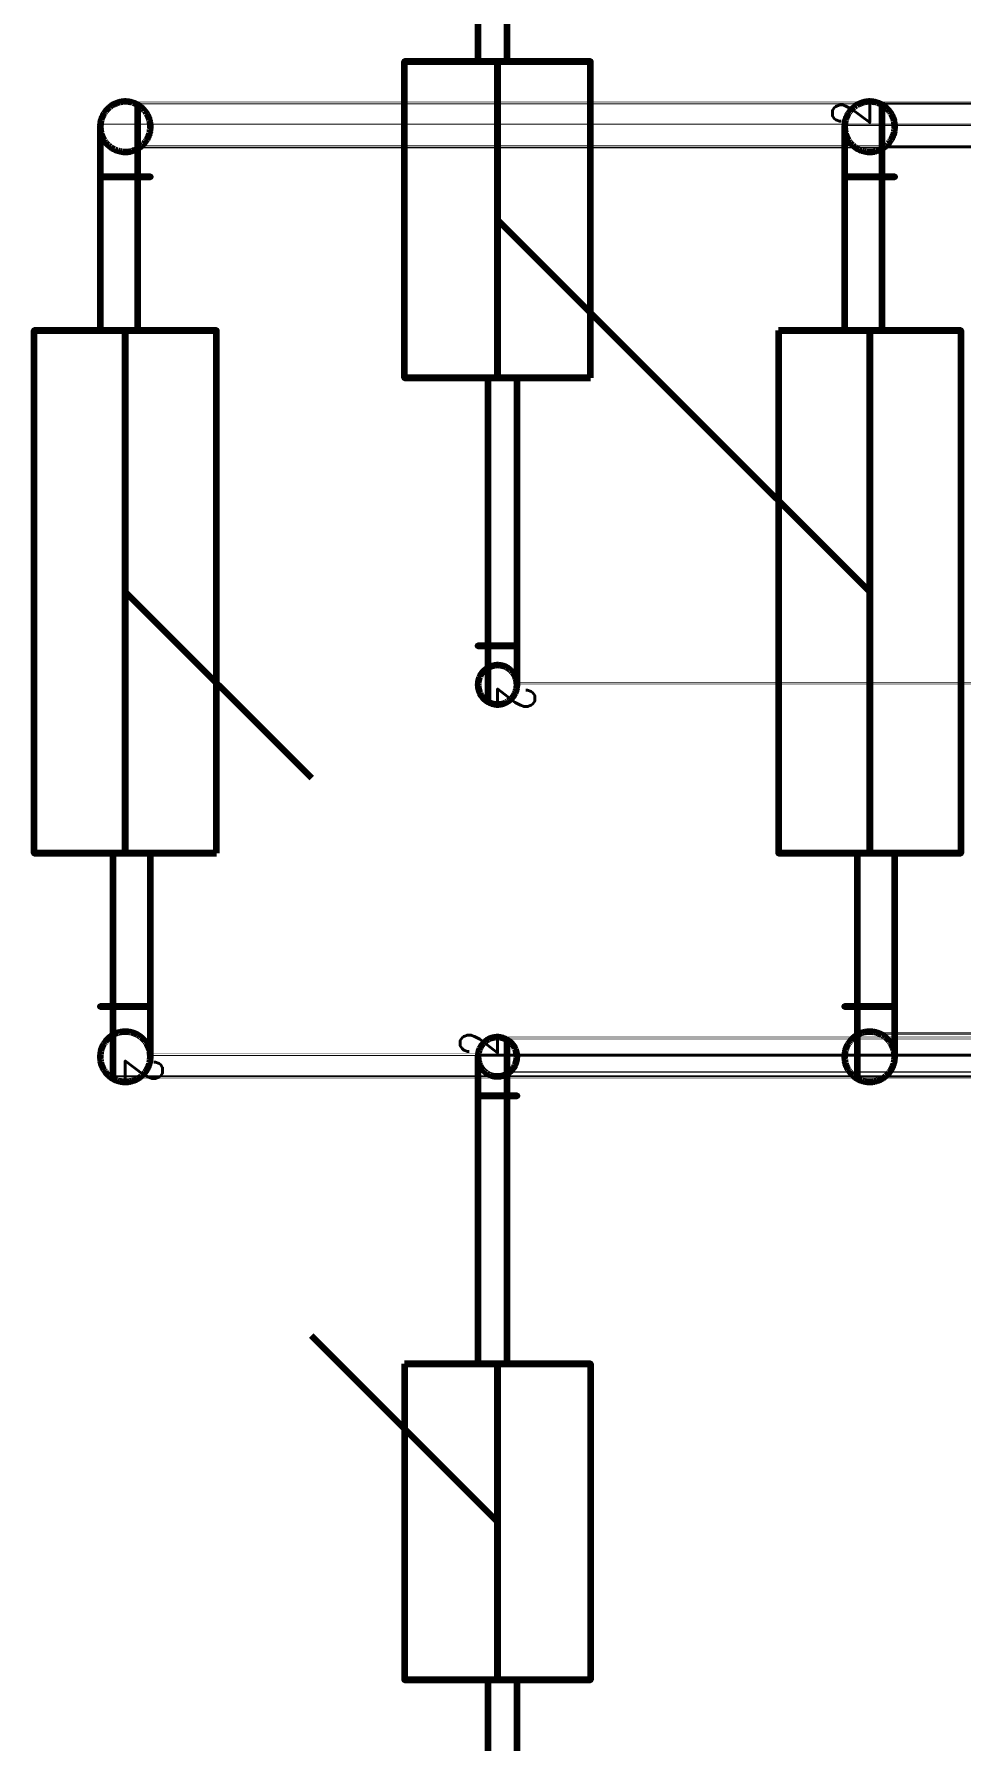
# Model space of a CAD drawing. Header units: inches. Extents: x -0.4 to 8, y -0.5 to 10.5.
# Drawn here: x 2.951 to 3.449, y 5.832 to 6.75 of the extents above; entities that cross this region are included whole.
import ezdxf

# ---------------------------------------------------------------- set-up
doc = ezdxf.new("R2010")
doc.units = ezdxf.units.IN
doc.header["$LTSCALE"] = 0.504853
doc.header["$MEASUREMENT"] = 0
for name, color, linetype in [('1', 7, 'Continuous'), ('2', 7, 'Continuous'), ('25', 7, 'Continuous'), ('3', 7, 'Continuous'), ('5', 7, 'Continuous')]:
    doc.layers.add(name, color=color, linetype=linetype)
doc.styles.get("Standard").update_dxf_attribs({"font": 'ROMANS.SHX'})

# ---------------------------------------------------------------- blocks, each defined once
blk = doc.blocks.new('C12')
at = {"color": 1, "linetype": 'Continuous', "lineweight": 211}
for p, q in [((0.335, 0.05, 0.05), (0.165, 0.05, 0.05)), ((0.335, 0.05, 0.05), (0.165, 0.05, 0.05)), ((0.335, 0.05, 0.05), (0.165, 0.05, 0.05)), ((0.165, 0, 0.1), (0.335, 0, 0.1)), ((0.335, 0), (0.165, 0)), ((0.165, 0, 0.1), (0.335, 0, 0.1)), ((0.335, 0), (0.165, 0)), ((0.165, 0, 0.1), (0.335, 0, 0.1)), ((0.335, 0), (0.165, 0)), ((0.335, -0.05, 0.05), (0.165, -0.05, 0.05)), ((0.335, -0.05, 0.05), (0.165, -0.05, 0.05)), ((0.335, -0.05, 0.05), (0.165, -0.05, 0.05))]:
    blk.add_line(p, q, dxfattribs=at)
at = {"color": 1, "linetype": 'Continuous', "lineweight": 211, "extrusion": (-1, 0, 0)}
blk.add_circle((0, 0.05, -0.165), 0.05, dxfattribs=at)
blk.add_circle((0, 0.05, -0.165), 0.05, dxfattribs=at)
blk.add_circle((0, 0.05, -0.165), 0.05, dxfattribs=at)
at = {"color": 1, "linetype": 'Continuous', "lineweight": 211, "extrusion": (1, 0, 0)}
for centre in [(0, 0.05, 0.165), (0, 0.05, 0.335), (0, 0.05, 0.335), (0, 0.05, 0.335), (0, 0.05, 0.335)]:
    blk.add_circle(centre, 0.05, dxfattribs=at)
at = {"layer": '1', "color": 2, "linetype": 'Continuous', "lineweight": 211}
for points, weights, knots in [([(0.165, -0.0105, 0.05), (0.165, -0.0105, 0.031813), (0.165, 0.00525, 0.040907), (0.165, 0.021, 0.05), (0.165, 0.00525, 0.059093), (0.165, -0.0105, 0.068187), (0.165, -0.0105, 0.05)], [1, 0.5, 1, 0.5, 1, 0.5, 1], [0, 0, 0, 0.3333333, 0.3333333, 0.6666667, 0.6666667, 1, 1, 1]), ([(0.5, 0.0105, -0.082), (0.5, 0.0105, -0.0265), (0.5, 0.0105, 0.029), (0.5, 0.0105, 0.05), (0.479, 0.0105, 0.05), (0.407, 0.0105, 0.05), (0.335, 0.0105, 0.05)], [1, 1, 1, 0.707106781187, 1, 1, 1], [0, 0, 0, 0.3898862, 0.3898862, 0.4942017, 0.4942017, 1, 1, 1]), ([(0.335, 0.0105, 0.05), (0.335, 0.0105, 0.031813), (0.335, -0.00525, 0.040907), (0.335, -0.021, 0.05), (0.335, -0.00525, 0.059093), (0.335, 0.0105, 0.068187), (0.335, 0.0105, 0.05)], [1, 0.5, 1, 0.5, 1, 0.5, 1], [0, 0, 0, 0.3333333, 0.3333333, 0.6666667, 0.6666667, 1, 1, 1]), ([(0.479, 0.0105, 0.05), (0.479, 0.0105, 0.068187), (0.479, -0.00525, 0.059093), (0.479, -0.021, 0.05), (0.479, -0.00525, 0.040907), (0.479, 0.0105, 0.031813), (0.479, 0.0105, 0.05)], [1, 0.5, 1, 0.5, 1, 0.5, 1], [0, 0, 0, 0.3333333, 0.3333333, 0.6666667, 0.6666667, 1, 1, 1]), ([(0.5, 0.0105, 0.029), (0.518187, 0.0105, 0.029), (0.509093, -0.00525, 0.029), (0.5, -0.021, 0.029), (0.490907, -0.00525, 0.029), (0.481813, 0.0105, 0.029), (0.5, 0.0105, 0.029)], [1, 0.5, 1, 0.5, 1, 0.5, 1], [0, 0, 0, 0.3333333, 0.3333333, 0.6666667, 0.6666667, 1, 1, 1]), ([(0.5, 0.0105, -0.082), (0.518187, 0.0105, -0.082), (0.509093, -0.00525, -0.082), (0.5, -0.021, -0.082), (0.490907, -0.00525, -0.082), (0.481813, 0.0105, -0.082), (0.5, 0.0105, -0.082)], [1, 0.5, 1, 0.5, 1, 0.5, 1], [0, 0, 0, 0.3333333, 0.3333333, 0.6666667, 0.6666667, 1, 1, 1]), ([(0.165, 0.00525, 0.059093), (0.093, 0.00525, 0.059093), (0.021, 0.00525, 0.059093), (-0.009093, 0.00525, 0.059093), (-0.009093, 0.00525, 0.029), (-0.009093, 0.00525, -0.0265), (-0.009093, 0.00525, -0.082)], [1, 1, 1, 0.707106781187, 1, 1, 1], [0, 0, 0, 0.5057983, 0.5057983, 0.6101138, 0.6101138, 1, 1, 1]), ([(0.165, 0.00525, 0.040907), (0.093, 0.00525, 0.040907), (0.021, 0.00525, 0.040907), (0.009093, 0.00525, 0.040907), (0.009093, 0.00525, 0.029), (0.009093, 0.00525, -0.0265), (0.009093, 0.00525, -0.082)], [1, 1, 1, 0.707106781187, 1, 1, 1], [0, 0, 0, 0.5057983, 0.5057983, 0.6101138, 0.6101138, 1, 1, 1]), ([(0.335, -0.00525, 0.059093), (0.407, -0.00525, 0.059093), (0.479, -0.00525, 0.059093), (0.509093, -0.00525, 0.059093), (0.509093, -0.00525, 0.029), (0.509093, -0.00525, -0.0265), (0.509093, -0.00525, -0.082)], [1, 1, 1, 0.707106781187, 1, 1, 1], [0, 0, 0, 0.5057983, 0.5057983, 0.6101138, 0.6101138, 1, 1, 1]), ([(0.335, -0.00525, 0.040907), (0.407, -0.00525, 0.040907), (0.479, -0.00525, 0.040907), (0.490907, -0.00525, 0.040907), (0.490907, -0.00525, 0.029), (0.490907, -0.00525, -0.0265), (0.490907, -0.00525, -0.082)], [1, 1, 1, 0.707106781187, 1, 1, 1], [0, 0, 0, 0.5057983, 0.5057983, 0.6101138, 0.6101138, 1, 1, 1]), ([(0, -0.0105, -0.082), (0, -0.0105, -0.0265), (0, -0.0105, 0.029), (0, -0.0105, 0.05), (0.021, -0.0105, 0.05), (0.093, -0.0105, 0.05), (0.165, -0.0105, 0.05)], [1, 1, 1, 0.707106781187, 1, 1, 1], [0, 0, 0, 0.3898862, 0.3898862, 0.4942017, 0.4942017, 1, 1, 1])]:
    blk.add_rational_spline(points, weights, degree=2, knots=knots, dxfattribs=at)
at = {"layer": '2', "color": 2, "linetype": 'Continuous', "lineweight": 211}
blk.add_line((0.25, 0, 0.05), (0.35, 0.1, 0.15), dxfattribs=at)
blk.add_point((0.25, 0, 0.05), dxfattribs=at)
at = {"layer": '3', "color": 2, "linetype": 'Continuous', "lineweight": 211, "insert": (0.5, 0.02), "char_height": 0.02, "attachment_point": 1}
blk.add_mtext('{\\W0.852075;2}', dxfattribs=at)
blk = doc.blocks.new('35183')
at = {"color": 1, "linetype": 'Continuous', "lineweight": 211}
for p, q in [((0.3905, 0.049, 0.049), (0.1095, 0.049, 0.049)), ((0.3905, 0.049, 0.049), (0.1095, 0.049, 0.049)), ((0.3905, 0.049, 0.049), (0.1095, 0.049, 0.049)), ((0.1095, 0, 0.098), (0.3905, 0, 0.098)), ((0.3905, 0), (0.1095, 0)), ((0.1095, 0, 0.098), (0.3905, 0, 0.098)), ((0.3905, 0), (0.1095, 0)), ((0.1095, 0, 0.098), (0.3905, 0, 0.098)), ((0.3905, 0), (0.1095, 0)), ((0.3905, -0.049, 0.049), (0.1095, -0.049, 0.049)), ((0.3905, -0.049, 0.049), (0.1095, -0.049, 0.049)), ((0.3905, -0.049, 0.049), (0.1095, -0.049, 0.049))]:
    blk.add_line(p, q, dxfattribs=at)
at = {"color": 1, "linetype": 'Continuous', "lineweight": 211, "extrusion": (-1, 0, 0)}
blk.add_circle((0, 0.049, -0.1095), 0.049, dxfattribs=at)
blk.add_circle((0, 0.049, -0.1095), 0.049, dxfattribs=at)
blk.add_circle((0, 0.049, -0.1095), 0.049, dxfattribs=at)
at = {"color": 1, "linetype": 'Continuous', "lineweight": 211, "extrusion": (1, 0, 0)}
for centre in [(0, 0.049, 0.1095), (0, 0.049, 0.3905), (0, 0.049, 0.3905), (0, 0.049, 0.3905), (0, 0.049, 0.3905)]:
    blk.add_circle(centre, 0.049, dxfattribs=at)
at = {"layer": '1', "color": 2, "linetype": 'Continuous', "lineweight": 211}
for points, weights, knots in [([(0, -0.0135, -0.082), (-0.023383, -0.0135, -0.082), (-0.011691, 0.00675, -0.082), (0, 0.027, -0.082), (0.011691, 0.00675, -0.082), (0.023383, -0.0135, -0.082), (0, -0.0135, -0.082)], [1, 0.5, 1, 0.5, 1, 0.5, 1], [0, 0, 0, 0.3333333, 0.3333333, 0.6666667, 0.6666667, 1, 1, 1]), ([(0, -0.0135, 0.022), (-0.023383, -0.0135, 0.022), (-0.011691, 0.00675, 0.022), (0, 0.027, 0.022), (0.011691, 0.00675, 0.022), (0.023383, -0.0135, 0.022), (0, -0.0135, 0.022)], [1, 0.5, 1, 0.5, 1, 0.5, 1], [0, 0, 0, 0.3333333, 0.3333333, 0.6666667, 0.6666667, 1, 1, 1]), ([(0.027, -0.0135, 0.049), (0.027, -0.0135, 0.072383), (0.027, 0.00675, 0.060691), (0.027, 0.027, 0.049), (0.027, 0.00675, 0.037309), (0.027, -0.0135, 0.025617), (0.027, -0.0135, 0.049)], [1, 0.5, 1, 0.5, 1, 0.5, 1], [0, 0, 0, 0.3333333, 0.3333333, 0.6666667, 0.6666667, 1, 1, 1]), ([(0.1095, -0.0135, 0.049), (0.1095, -0.0135, 0.025617), (0.1095, 0.00675, 0.037309), (0.1095, 0.027, 0.049), (0.1095, 0.00675, 0.060691), (0.1095, -0.0135, 0.072383), (0.1095, -0.0135, 0.049)], [1, 0.5, 1, 0.5, 1, 0.5, 1], [0, 0, 0, 0.3333333, 0.3333333, 0.6666667, 0.6666667, 1, 1, 1]), ([(0.5, 0.0135, -0.082), (0.5, 0.0135, -0.03), (0.5, 0.0135, 0.022), (0.5, 0.0135, 0.049), (0.473, 0.0135, 0.049), (0.43175, 0.0135, 0.049), (0.3905, 0.0135, 0.049)], [1, 1, 1, 0.707106781187, 1, 1, 1], [0, 0, 0, 0.4628728, 0.4628728, 0.6328173, 0.6328173, 1, 1, 1]), ([(0.3905, 0.0135, 0.049), (0.3905, 0.0135, 0.025617), (0.3905, -0.00675, 0.037309), (0.3905, -0.027, 0.049), (0.3905, -0.00675, 0.060691), (0.3905, 0.0135, 0.072383), (0.3905, 0.0135, 0.049)], [1, 0.5, 1, 0.5, 1, 0.5, 1], [0, 0, 0, 0.3333333, 0.3333333, 0.6666667, 0.6666667, 1, 1, 1]), ([(0.473, 0.0135, 0.049), (0.473, 0.0135, 0.072383), (0.473, -0.00675, 0.060691), (0.473, -0.027, 0.049), (0.473, -0.00675, 0.037309), (0.473, 0.0135, 0.025617), (0.473, 0.0135, 0.049)], [1, 0.5, 1, 0.5, 1, 0.5, 1], [0, 0, 0, 0.3333333, 0.3333333, 0.6666667, 0.6666667, 1, 1, 1]), ([(0.5, 0.0135, 0.022), (0.523383, 0.0135, 0.022), (0.511691, -0.00675, 0.022), (0.5, -0.027, 0.022), (0.488309, -0.00675, 0.022), (0.476617, 0.0135, 0.022), (0.5, 0.0135, 0.022)], [1, 0.5, 1, 0.5, 1, 0.5, 1], [0, 0, 0, 0.3333333, 0.3333333, 0.6666667, 0.6666667, 1, 1, 1]), ([(0.5, 0.0135, -0.082), (0.523383, 0.0135, -0.082), (0.511691, -0.00675, -0.082), (0.5, -0.027, -0.082), (0.488309, -0.00675, -0.082), (0.476617, 0.0135, -0.082), (0.5, 0.0135, -0.082)], [1, 0.5, 1, 0.5, 1, 0.5, 1], [0, 0, 0, 0.3333333, 0.3333333, 0.6666667, 0.6666667, 1, 1, 1]), ([(0.1095, 0.00675, 0.060691), (0.06825, 0.00675, 0.060691), (0.027, 0.00675, 0.060691), (-0.011691, 0.00675, 0.060691), (-0.011691, 0.00675, 0.022), (-0.011691, 0.00675, -0.03), (-0.011691, 0.00675, -0.082)], [1, 1, 1, 0.707106781187, 1, 1, 1], [0, 0, 0, 0.3671827, 0.3671827, 0.5371272, 0.5371272, 1, 1, 1]), ([(0.1095, 0.00675, 0.037309), (0.06825, 0.00675, 0.037309), (0.027, 0.00675, 0.037309), (0.011691, 0.00675, 0.037309), (0.011691, 0.00675, 0.022), (0.011691, 0.00675, -0.03), (0.011691, 0.00675, -0.082)], [1, 1, 1, 0.707106781187, 1, 1, 1], [0, 0, 0, 0.3671827, 0.3671827, 0.5371272, 0.5371272, 1, 1, 1]), ([(0.3905, -0.00675, 0.060691), (0.43175, -0.00675, 0.060691), (0.473, -0.00675, 0.060691), (0.511691, -0.00675, 0.060691), (0.511691, -0.00675, 0.022), (0.511691, -0.00675, -0.03), (0.511691, -0.00675, -0.082)], [1, 1, 1, 0.707106781187, 1, 1, 1], [0, 0, 0, 0.3671827, 0.3671827, 0.5371272, 0.5371272, 1, 1, 1]), ([(0.3905, -0.00675, 0.037309), (0.43175, -0.00675, 0.037309), (0.473, -0.00675, 0.037309), (0.488309, -0.00675, 0.037309), (0.488309, -0.00675, 0.022), (0.488309, -0.00675, -0.03), (0.488309, -0.00675, -0.082)], [1, 1, 1, 0.707106781187, 1, 1, 1], [0, 0, 0, 0.3671827, 0.3671827, 0.5371272, 0.5371272, 1, 1, 1]), ([(0, -0.0135, -0.082), (0, -0.0135, -0.03), (0, -0.0135, 0.022), (0, -0.0135, 0.049), (0.027, -0.0135, 0.049), (0.06825, -0.0135, 0.049), (0.1095, -0.0135, 0.049)], [1, 1, 1, 0.707106781187, 1, 1, 1], [0, 0, 0, 0.4628728, 0.4628728, 0.6328173, 0.6328173, 1, 1, 1])]:
    blk.add_rational_spline(points, weights, degree=2, knots=knots, dxfattribs=at)
at = {"layer": '2', "color": 2, "linetype": 'Continuous', "lineweight": 211}
blk.add_line((0.25, 0, 0.049), (0.35, 0.1, 0.149), dxfattribs=at)
blk.add_point((0.25, 0, 0.049), dxfattribs=at)
at = {"layer": '3', "color": 2, "linetype": 'Continuous', "lineweight": 211, "insert": (0.5, 0.02), "char_height": 0.02, "attachment_point": 1}
blk.add_mtext('{\\W0.852075;2}', dxfattribs=at)
blk = doc.blocks.new('R17')
at = {"color": 1, "linetype": 'Continuous', "lineweight": 211}
for p, q in [((0.3905, 0.049, 0.049), (0.1095, 0.049, 0.049)), ((0.3905, 0.049, 0.049), (0.1095, 0.049, 0.049)), ((0.3905, 0.049, 0.049), (0.1095, 0.049, 0.049)), ((0.1095, 0, 0.098), (0.3905, 0, 0.098)), ((0.3905, 0), (0.1095, 0)), ((0.1095, 0, 0.098), (0.3905, 0, 0.098)), ((0.3905, 0), (0.1095, 0)), ((0.1095, 0, 0.098), (0.3905, 0, 0.098)), ((0.3905, 0), (0.1095, 0)), ((0.3905, -0.049, 0.049), (0.1095, -0.049, 0.049)), ((0.3905, -0.049, 0.049), (0.1095, -0.049, 0.049)), ((0.3905, -0.049, 0.049), (0.1095, -0.049, 0.049))]:
    blk.add_line(p, q, dxfattribs=at)
at = {"color": 1, "linetype": 'Continuous', "lineweight": 211, "extrusion": (-1, 0, 0)}
blk.add_circle((0, 0.049, -0.1095), 0.049, dxfattribs=at)
blk.add_circle((0, 0.049, -0.1095), 0.049, dxfattribs=at)
blk.add_circle((0, 0.049, -0.1095), 0.049, dxfattribs=at)
at = {"color": 1, "linetype": 'Continuous', "lineweight": 211, "extrusion": (1, 0, 0)}
for centre in [(0, 0.049, 0.1095), (0, 0.049, 0.3905), (0, 0.049, 0.3905), (0, 0.049, 0.3905), (0, 0.049, 0.3905)]:
    blk.add_circle(centre, 0.049, dxfattribs=at)
at = {"layer": '1', "color": 2, "linetype": 'Continuous', "lineweight": 211}
for points, weights, knots in [([(0, -0.0135, -0.082), (-0.023383, -0.0135, -0.082), (-0.011691, 0.00675, -0.082), (0, 0.027, -0.082), (0.011691, 0.00675, -0.082), (0.023383, -0.0135, -0.082), (0, -0.0135, -0.082)], [1, 0.5, 1, 0.5, 1, 0.5, 1], [0, 0, 0, 0.3333333, 0.3333333, 0.6666667, 0.6666667, 1, 1, 1]), ([(0, -0.0135, 0.022), (-0.023383, -0.0135, 0.022), (-0.011691, 0.00675, 0.022), (0, 0.027, 0.022), (0.011691, 0.00675, 0.022), (0.023383, -0.0135, 0.022), (0, -0.0135, 0.022)], [1, 0.5, 1, 0.5, 1, 0.5, 1], [0, 0, 0, 0.3333333, 0.3333333, 0.6666667, 0.6666667, 1, 1, 1]), ([(0.027, -0.0135, 0.049), (0.027, -0.0135, 0.072383), (0.027, 0.00675, 0.060691), (0.027, 0.027, 0.049), (0.027, 0.00675, 0.037309), (0.027, -0.0135, 0.025617), (0.027, -0.0135, 0.049)], [1, 0.5, 1, 0.5, 1, 0.5, 1], [0, 0, 0, 0.3333333, 0.3333333, 0.6666667, 0.6666667, 1, 1, 1]), ([(0.1095, -0.0135, 0.049), (0.1095, -0.0135, 0.025617), (0.1095, 0.00675, 0.037309), (0.1095, 0.027, 0.049), (0.1095, 0.00675, 0.060691), (0.1095, -0.0135, 0.072383), (0.1095, -0.0135, 0.049)], [1, 0.5, 1, 0.5, 1, 0.5, 1], [0, 0, 0, 0.3333333, 0.3333333, 0.6666667, 0.6666667, 1, 1, 1]), ([(0.5, 0.0135, -0.082), (0.5, 0.0135, -0.03), (0.5, 0.0135, 0.022), (0.5, 0.0135, 0.049), (0.473, 0.0135, 0.049), (0.43175, 0.0135, 0.049), (0.3905, 0.0135, 0.049)], [1, 1, 1, 0.707106781187, 1, 1, 1], [0, 0, 0, 0.4628728, 0.4628728, 0.6328173, 0.6328173, 1, 1, 1]), ([(0.3905, 0.0135, 0.049), (0.3905, 0.0135, 0.025617), (0.3905, -0.00675, 0.037309), (0.3905, -0.027, 0.049), (0.3905, -0.00675, 0.060691), (0.3905, 0.0135, 0.072383), (0.3905, 0.0135, 0.049)], [1, 0.5, 1, 0.5, 1, 0.5, 1], [0, 0, 0, 0.3333333, 0.3333333, 0.6666667, 0.6666667, 1, 1, 1]), ([(0.473, 0.0135, 0.049), (0.473, 0.0135, 0.072383), (0.473, -0.00675, 0.060691), (0.473, -0.027, 0.049), (0.473, -0.00675, 0.037309), (0.473, 0.0135, 0.025617), (0.473, 0.0135, 0.049)], [1, 0.5, 1, 0.5, 1, 0.5, 1], [0, 0, 0, 0.3333333, 0.3333333, 0.6666667, 0.6666667, 1, 1, 1]), ([(0.5, 0.0135, 0.022), (0.523383, 0.0135, 0.022), (0.511691, -0.00675, 0.022), (0.5, -0.027, 0.022), (0.488309, -0.00675, 0.022), (0.476617, 0.0135, 0.022), (0.5, 0.0135, 0.022)], [1, 0.5, 1, 0.5, 1, 0.5, 1], [0, 0, 0, 0.3333333, 0.3333333, 0.6666667, 0.6666667, 1, 1, 1]), ([(0.5, 0.0135, -0.082), (0.523383, 0.0135, -0.082), (0.511691, -0.00675, -0.082), (0.5, -0.027, -0.082), (0.488309, -0.00675, -0.082), (0.476617, 0.0135, -0.082), (0.5, 0.0135, -0.082)], [1, 0.5, 1, 0.5, 1, 0.5, 1], [0, 0, 0, 0.3333333, 0.3333333, 0.6666667, 0.6666667, 1, 1, 1]), ([(0.1095, 0.00675, 0.060691), (0.06825, 0.00675, 0.060691), (0.027, 0.00675, 0.060691), (-0.011691, 0.00675, 0.060691), (-0.011691, 0.00675, 0.022), (-0.011691, 0.00675, -0.03), (-0.011691, 0.00675, -0.082)], [1, 1, 1, 0.707106781187, 1, 1, 1], [0, 0, 0, 0.3671827, 0.3671827, 0.5371272, 0.5371272, 1, 1, 1]), ([(0.1095, 0.00675, 0.037309), (0.06825, 0.00675, 0.037309), (0.027, 0.00675, 0.037309), (0.011691, 0.00675, 0.037309), (0.011691, 0.00675, 0.022), (0.011691, 0.00675, -0.03), (0.011691, 0.00675, -0.082)], [1, 1, 1, 0.707106781187, 1, 1, 1], [0, 0, 0, 0.3671827, 0.3671827, 0.5371272, 0.5371272, 1, 1, 1]), ([(0.3905, -0.00675, 0.060691), (0.43175, -0.00675, 0.060691), (0.473, -0.00675, 0.060691), (0.511691, -0.00675, 0.060691), (0.511691, -0.00675, 0.022), (0.511691, -0.00675, -0.03), (0.511691, -0.00675, -0.082)], [1, 1, 1, 0.707106781187, 1, 1, 1], [0, 0, 0, 0.3671827, 0.3671827, 0.5371272, 0.5371272, 1, 1, 1]), ([(0.3905, -0.00675, 0.037309), (0.43175, -0.00675, 0.037309), (0.473, -0.00675, 0.037309), (0.488309, -0.00675, 0.037309), (0.488309, -0.00675, 0.022), (0.488309, -0.00675, -0.03), (0.488309, -0.00675, -0.082)], [1, 1, 1, 0.707106781187, 1, 1, 1], [0, 0, 0, 0.3671827, 0.3671827, 0.5371272, 0.5371272, 1, 1, 1]), ([(0, -0.0135, -0.082), (0, -0.0135, -0.03), (0, -0.0135, 0.022), (0, -0.0135, 0.049), (0.027, -0.0135, 0.049), (0.06825, -0.0135, 0.049), (0.1095, -0.0135, 0.049)], [1, 1, 1, 0.707106781187, 1, 1, 1], [0, 0, 0, 0.4628728, 0.4628728, 0.6328173, 0.6328173, 1, 1, 1])]:
    blk.add_rational_spline(points, weights, degree=2, knots=knots, dxfattribs=at)
at = {"layer": '2', "color": 2, "linetype": 'Continuous', "lineweight": 211}
blk.add_line((0.25, 0, 0.049), (0.35, 0.1, 0.149), dxfattribs=at)
blk.add_point((0.25, 0, 0.049), dxfattribs=at)
at = {"layer": '3', "color": 2, "linetype": 'Continuous', "lineweight": 211, "insert": (0.5, 0.02), "char_height": 0.02, "attachment_point": 1}
blk.add_mtext('{\\W0.852075;2}', dxfattribs=at)
blk = doc.blocks.new('C11')
at = {"color": 1, "linetype": 'Continuous', "lineweight": 211}
for p, q in [((0.335, 0.05, 0.05), (0.165, 0.05, 0.05)), ((0.335, 0.05, 0.05), (0.165, 0.05, 0.05)), ((0.335, 0.05, 0.05), (0.165, 0.05, 0.05)), ((0.165, 0, 0.1), (0.335, 0, 0.1)), ((0.335, 0), (0.165, 0)), ((0.165, 0, 0.1), (0.335, 0, 0.1)), ((0.335, 0), (0.165, 0)), ((0.165, 0, 0.1), (0.335, 0, 0.1)), ((0.335, 0), (0.165, 0)), ((0.335, -0.05, 0.05), (0.165, -0.05, 0.05)), ((0.335, -0.05, 0.05), (0.165, -0.05, 0.05)), ((0.335, -0.05, 0.05), (0.165, -0.05, 0.05))]:
    blk.add_line(p, q, dxfattribs=at)
at = {"color": 1, "linetype": 'Continuous', "lineweight": 211, "extrusion": (-1, 0, 0)}
blk.add_circle((0, 0.05, -0.165), 0.05, dxfattribs=at)
blk.add_circle((0, 0.05, -0.165), 0.05, dxfattribs=at)
blk.add_circle((0, 0.05, -0.165), 0.05, dxfattribs=at)
at = {"color": 1, "linetype": 'Continuous', "lineweight": 211, "extrusion": (1, 0, 0)}
for centre in [(0, 0.05, 0.165), (0, 0.05, 0.335), (0, 0.05, 0.335), (0, 0.05, 0.335), (0, 0.05, 0.335)]:
    blk.add_circle(centre, 0.05, dxfattribs=at)
at = {"layer": '1', "color": 2, "linetype": 'Continuous', "lineweight": 211}
for points, weights, knots in [([(0.165, -0.0105, 0.05), (0.165, -0.0105, 0.031813), (0.165, 0.00525, 0.040907), (0.165, 0.021, 0.05), (0.165, 0.00525, 0.059093), (0.165, -0.0105, 0.068187), (0.165, -0.0105, 0.05)], [1, 0.5, 1, 0.5, 1, 0.5, 1], [0, 0, 0, 0.3333333, 0.3333333, 0.6666667, 0.6666667, 1, 1, 1]), ([(0.5, 0.0105, -0.082), (0.5, 0.0105, -0.0265), (0.5, 0.0105, 0.029), (0.5, 0.0105, 0.05), (0.479, 0.0105, 0.05), (0.407, 0.0105, 0.05), (0.335, 0.0105, 0.05)], [1, 1, 1, 0.707106781187, 1, 1, 1], [0, 0, 0, 0.3898862, 0.3898862, 0.4942017, 0.4942017, 1, 1, 1]), ([(0.335, 0.0105, 0.05), (0.335, 0.0105, 0.031813), (0.335, -0.00525, 0.040907), (0.335, -0.021, 0.05), (0.335, -0.00525, 0.059093), (0.335, 0.0105, 0.068187), (0.335, 0.0105, 0.05)], [1, 0.5, 1, 0.5, 1, 0.5, 1], [0, 0, 0, 0.3333333, 0.3333333, 0.6666667, 0.6666667, 1, 1, 1]), ([(0.479, 0.0105, 0.05), (0.479, 0.0105, 0.068187), (0.479, -0.00525, 0.059093), (0.479, -0.021, 0.05), (0.479, -0.00525, 0.040907), (0.479, 0.0105, 0.031813), (0.479, 0.0105, 0.05)], [1, 0.5, 1, 0.5, 1, 0.5, 1], [0, 0, 0, 0.3333333, 0.3333333, 0.6666667, 0.6666667, 1, 1, 1]), ([(0.5, 0.0105, 0.029), (0.518187, 0.0105, 0.029), (0.509093, -0.00525, 0.029), (0.5, -0.021, 0.029), (0.490907, -0.00525, 0.029), (0.481813, 0.0105, 0.029), (0.5, 0.0105, 0.029)], [1, 0.5, 1, 0.5, 1, 0.5, 1], [0, 0, 0, 0.3333333, 0.3333333, 0.6666667, 0.6666667, 1, 1, 1]), ([(0.5, 0.0105, -0.082), (0.518187, 0.0105, -0.082), (0.509093, -0.00525, -0.082), (0.5, -0.021, -0.082), (0.490907, -0.00525, -0.082), (0.481813, 0.0105, -0.082), (0.5, 0.0105, -0.082)], [1, 0.5, 1, 0.5, 1, 0.5, 1], [0, 0, 0, 0.3333333, 0.3333333, 0.6666667, 0.6666667, 1, 1, 1]), ([(0.165, 0.00525, 0.059093), (0.093, 0.00525, 0.059093), (0.021, 0.00525, 0.059093), (-0.009093, 0.00525, 0.059093), (-0.009093, 0.00525, 0.029), (-0.009093, 0.00525, -0.0265), (-0.009093, 0.00525, -0.082)], [1, 1, 1, 0.707106781187, 1, 1, 1], [0, 0, 0, 0.5057983, 0.5057983, 0.6101138, 0.6101138, 1, 1, 1]), ([(0.165, 0.00525, 0.040907), (0.093, 0.00525, 0.040907), (0.021, 0.00525, 0.040907), (0.009093, 0.00525, 0.040907), (0.009093, 0.00525, 0.029), (0.009093, 0.00525, -0.0265), (0.009093, 0.00525, -0.082)], [1, 1, 1, 0.707106781187, 1, 1, 1], [0, 0, 0, 0.5057983, 0.5057983, 0.6101138, 0.6101138, 1, 1, 1]), ([(0.335, -0.00525, 0.059093), (0.407, -0.00525, 0.059093), (0.479, -0.00525, 0.059093), (0.509093, -0.00525, 0.059093), (0.509093, -0.00525, 0.029), (0.509093, -0.00525, -0.0265), (0.509093, -0.00525, -0.082)], [1, 1, 1, 0.707106781187, 1, 1, 1], [0, 0, 0, 0.5057983, 0.5057983, 0.6101138, 0.6101138, 1, 1, 1]), ([(0.335, -0.00525, 0.040907), (0.407, -0.00525, 0.040907), (0.479, -0.00525, 0.040907), (0.490907, -0.00525, 0.040907), (0.490907, -0.00525, 0.029), (0.490907, -0.00525, -0.0265), (0.490907, -0.00525, -0.082)], [1, 1, 1, 0.707106781187, 1, 1, 1], [0, 0, 0, 0.5057983, 0.5057983, 0.6101138, 0.6101138, 1, 1, 1]), ([(0, -0.0105, -0.082), (0, -0.0105, -0.0265), (0, -0.0105, 0.029), (0, -0.0105, 0.05), (0.021, -0.0105, 0.05), (0.093, -0.0105, 0.05), (0.165, -0.0105, 0.05)], [1, 1, 1, 0.707106781187, 1, 1, 1], [0, 0, 0, 0.3898862, 0.3898862, 0.4942017, 0.4942017, 1, 1, 1])]:
    blk.add_rational_spline(points, weights, degree=2, knots=knots, dxfattribs=at)
at = {"layer": '2', "color": 2, "linetype": 'Continuous', "lineweight": 211}
blk.add_line((0.25, 0, 0.05), (0.35, 0.1, 0.15), dxfattribs=at)
blk.add_point((0.25, 0, 0.05), dxfattribs=at)
at = {"layer": '3', "color": 2, "linetype": 'Continuous', "lineweight": 211, "insert": (0.5, 0.02), "char_height": 0.02, "attachment_point": 1}
blk.add_mtext('{\\W0.852075;2}', dxfattribs=at)

msp = doc.modelspace()

# ---------------------------------------------------------------- block references
at = {"layer": '25', "color": 8, "linetype": 'Continuous', "lineweight": 211}
for name, p, rotation in [('R17', (3.4, 6.2), 90), ('35183', (3, 6.7), 270)]:
    msp.add_blockref(name, p, dxfattribs=dict(at, rotation=rotation))
at = {"layer": '5', "color": 8, "linetype": 'Continuous', "lineweight": 211}
for name, p, rotation in [('C11', (3.2, 5.7), 90), ('C12', (3.2, 6.9), 270)]:
    msp.add_blockref(name, p, dxfattribs=dict(at, rotation=rotation))

doc.saveas('drawing.dxf')
